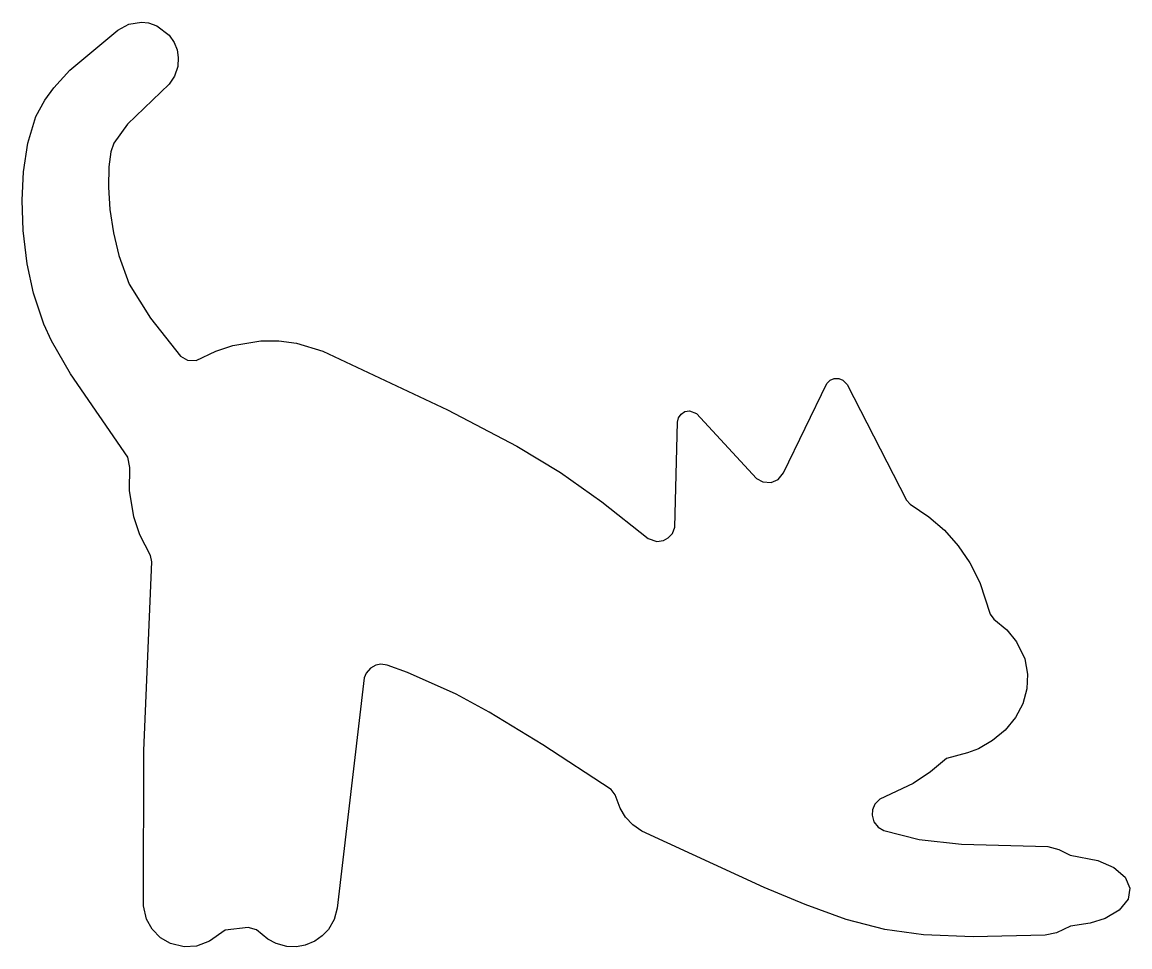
# Model space of a CAD drawing. Extents: x 0 to 3, y 0 to 2.5.
import ezdxf

# ---------------------------------------------------------------- set-up
doc = ezdxf.new("R2010")
doc.units = 0

msp = doc.modelspace()

# ---------------------------------------------------------------- linework, layer by layer
msp.add_lwpolyline([(0.2918, 1.2984), (0.2863, 1.3261), (0.1306, 1.5517), (0.0799, 1.641), (0.0589, 1.686), (0.0309, 1.7699), (0.0139, 1.85), (0.003, 1.9398), (0, 2.0219), (0.0036, 2.0985), (0.015, 2.1761), (0.0374, 2.2489), (0.0611, 2.2927), (0.0858, 2.3268), (0.1289, 2.3738), (0.2587, 2.4825), (0.2886, 2.4988), (0.3228, 2.5042), (0.3425, 2.502), (0.3652, 2.4943), (0.3986, 2.4687), (0.4119, 2.4488), (0.4194, 2.4293), (0.4228, 2.4081), (0.4212, 2.3843), (0.4126, 2.3582), (0.3984, 2.3367), (0.2852, 2.2278), (0.2482, 2.1769), (0.24, 2.1531), (0.2347, 2.1128), (0.2335, 2.0575), (0.2376, 1.9972), (0.247, 1.9337), (0.2615, 1.8722), (0.2902, 1.7948), (0.3477, 1.703), (0.4286, 1.5997), (0.4475, 1.589), (0.4711, 1.5882), (0.5249, 1.613), (0.5705, 1.6286), (0.6467, 1.6411), (0.6949, 1.6411), (0.7432, 1.6348), (0.8146, 1.6134), (1.1524, 1.454), (1.3398, 1.3561), (1.4584, 1.2843), (1.5701, 1.2049), (1.6951, 1.1055), (1.7187, 1.0977), (1.7372, 1.1004), (1.75, 1.1073), (1.7613, 1.1195), (1.7681, 1.1369), (1.7745, 1.4206), (1.7772, 1.4327), (1.7844, 1.4429), (1.7949, 1.4496), (1.8073, 1.4516), (1.8265, 1.4443), (1.9885, 1.2688), (2.0064, 1.259), (2.0288, 1.2579), (2.0476, 1.266), (2.0624, 1.2835), (2.1793, 1.5258), (2.188, 1.5346), (2.1993, 1.5395), (2.2117, 1.5396), (2.2231, 1.5351), (2.2341, 1.5229), (2.3948, 1.2095), (2.4052, 1.1984), (2.4554, 1.1649), (2.4978, 1.1283), (2.5354, 1.0862), (2.567, 1.0399), (2.5938, 0.9867), (2.6213, 0.9014), (2.6316, 0.8877), (2.6669, 0.8588), (2.6934, 0.8263), (2.7153, 0.7797), (2.7229, 0.7388), (2.721, 0.6983), (2.7098, 0.658), (2.6902, 0.6207), (2.662, 0.5864), (2.6284, 0.5585), (2.59, 0.5367), (2.5599, 0.5251), (2.5032, 0.5101), (2.4602, 0.4739), (2.4135, 0.4421), (2.3228, 0.3999), (2.3096, 0.3866), (2.303, 0.3713), (2.3018, 0.3568), (2.3069, 0.3387), (2.3186, 0.3241), (2.3335, 0.3155), (2.4293, 0.2907), (2.544, 0.2778), (2.7782, 0.2713), (2.8076, 0.2636), (2.8388, 0.2481), (2.9132, 0.2342), (2.957, 0.2146), (2.987, 0.1884), (3, 0.1585), (2.9954, 0.1291), (2.9713, 0.0991), (2.9332, 0.0767), (2.8927, 0.0639), (2.8392, 0.0556), (2.8017, 0.0378), (2.7709, 0.0316), (2.576, 0.0275), (2.441, 0.0325), (2.3364, 0.0467), (2.2321, 0.0739), (2.1209, 0.1144), (2.0097, 0.161), (1.678, 0.313), (1.6539, 0.3301), (1.6342, 0.3513), (1.6197, 0.3752), (1.6063, 0.4116), (1.5954, 0.4259), (1.4098, 0.5469), (1.2649, 0.6351), (1.1751, 0.6847), (1.0433, 0.7428), (0.9889, 0.7627), (0.9714, 0.7654), (0.9575, 0.7629), (0.9433, 0.7551), (0.9315, 0.7413), (0.9264, 0.7281), (0.8531, 0.1045), (0.845, 0.0742), (0.8294, 0.047), (0.8129, 0.0294), (0.7927, 0.0151), (0.7661, 0.0041), (0.7428, 0), (0.7166, 0.0009), (0.6878, 0.0087), (0.6657, 0.0207), (0.6351, 0.046), (0.6124, 0.0523), (0.5497, 0.0448), (0.5074, 0.0151), (0.4721, 0.002), (0.4391, 0), (0.402, 0.0089), (0.3748, 0.0247), (0.352, 0.0478), (0.3365, 0.0752), (0.3282, 0.1109), (0.3294, 0.532), (0.3514, 1.0428), (0.3474, 1.0595), (0.3187, 1.1161), (0.3025, 1.1642), (0.2906, 1.2363)], close=True)

doc.saveas('drawing.dxf')
